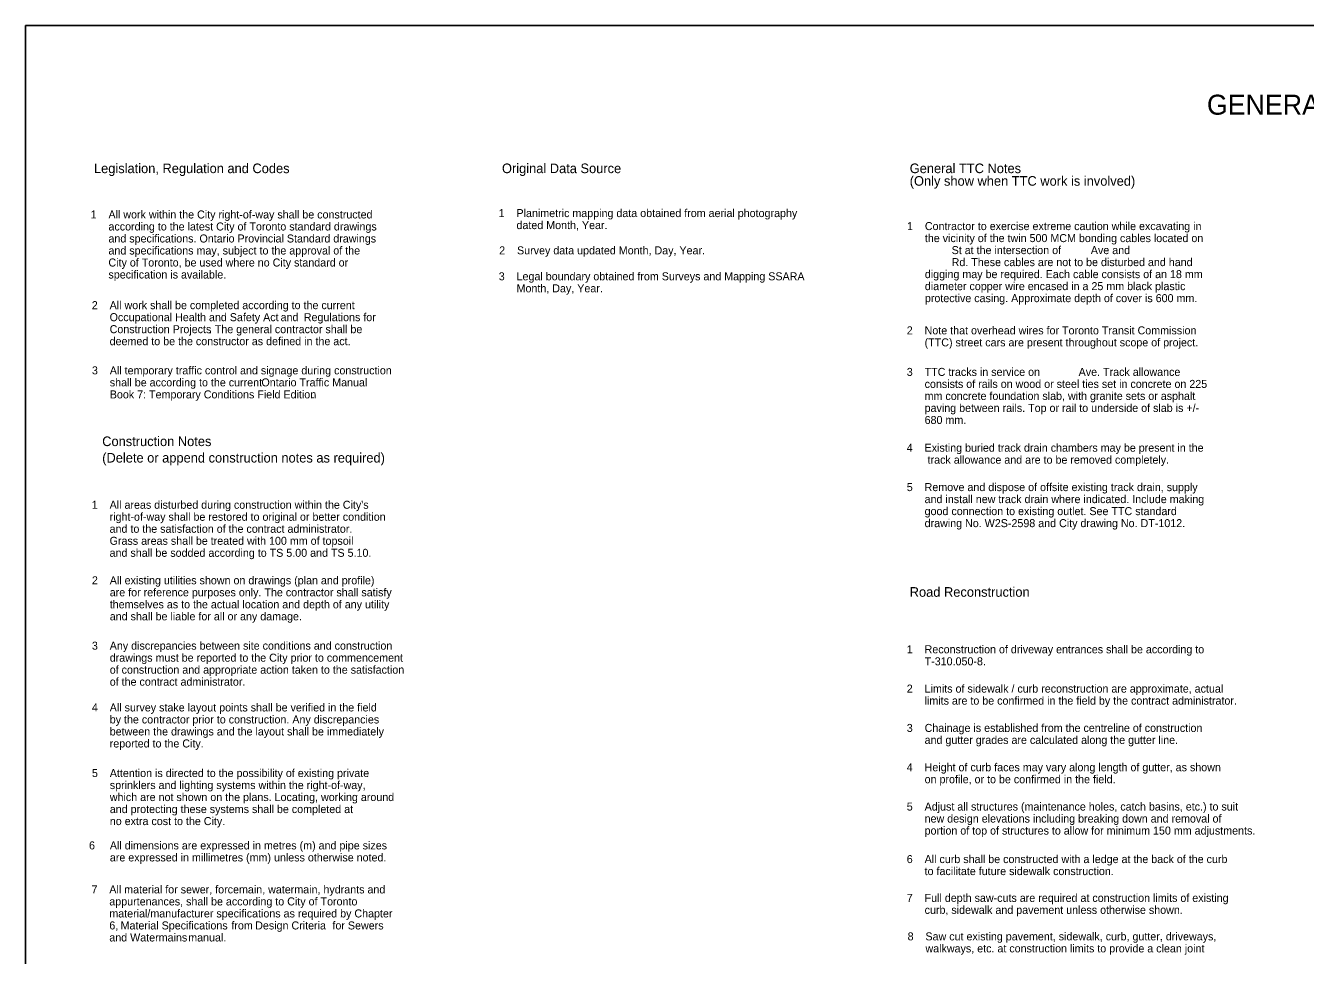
# Model space of a CAD drawing. Extents: x -74 to 89, y -113 to 4.
# Drawn here: x -73.8 to 6.2, y -53.7 to 4.3 of the extents above; entities that cross this region are included whole.
import ezdxf

# ---------------------------------------------------------------- set-up
doc = ezdxf.new("R2010")
doc.units = 0
doc.layers.add('Notes_1_200_DES', color=7, linetype='Continuous')
doc.layers.add('Surround_Border15_DES', color=7, linetype='Continuous')

msp = doc.modelspace()

# ---------------------------------------------------------------- linework, layer by layer
at = {"layer": 'Surround_Border15_DES'}
msp.add_lwpolyline([(-73.805, -112.606), (89.011, -112.606), (89.011, 4.314), (-73.805, 4.314)], close=True, dxfattribs=at)

# ---------------------------------------------------------------- texts
at = {"layer": 'Notes_1_200_DES'}
for s, height, p in [('GENERAL NOTES', 1.25, (0, -1.25)), ('Legislation, Regulation and Codes', 0.6, (-69.535, -4.899)), ('Original Data Source', 0.6, (-44.043, -4.899)), ('General TTC Notes', 0.6, (-18.569, -4.899)), ('(Only show when TTC work is involved)', 0.6, (-18.569, -5.685)), (' 1    Planimetric mapping data obtained from aerial photography', 0.5, (-44.438, -7.644)), ('1    All work within the City right-of-way shall be constructed', 0.5, (-69.744, -7.73)), ('      according to the latest City of Toronto standard drawings', 0.5, (-69.744, -8.48)), ('       dated Month, Year.', 0.5, (-44.438, -8.394)), ('1    Contractor to exercise extreme caution while excavating in', 0.5, (-18.737, -8.456)), ('      and specifications. Ontario Provincial Standard drawings', 0.5, (-69.744, -9.23)), ('      the vicinity of the twin 500 MCM bonding cables located on', 0.5, (-18.737, -9.206)), ('      and specifications may, subject to the approval of the', 0.5, (-69.744, -9.98)), ('2    Survey data updated Month, Day, Year.', 0.5, (-44.217, -9.972)), ('               St at the intersection of          Ave and', 0.5, (-18.737, -9.956)), ('      City of Toronto, be used where no City standard or', 0.5, (-69.744, -10.73)), ('               Rd. These cables are not to be disturbed and hand', 0.5, (-18.737, -10.706)), ('      specification is available.', 0.5, (-69.744, -11.48)), ('3    Legal boundary obtained from Surveys and Mapping SSARA', 0.5, (-44.245, -11.591)), ('      digging may be required. Each cable consists of an 18 mm', 0.5, (-18.737, -11.456)), ('      Month, Day, Year.', 0.5, (-44.245, -12.341)), ('      diameter copper wire encased in a 25 mm black plastic', 0.5, (-18.737, -12.206)), ('      protective casing. Approximate depth of cover is 600 mm.', 0.5, (-18.737, -12.956)), ('2    All work shall be completed according to the current', 0.5, (-69.67, -13.394)), ('      Occupational Health and Safety Act', 0.5, (-69.67, -14.144)), ('      Construction Projects', 0.5, (-69.67, -14.894)), ('. The general contractor shall be', 0.5, (-62.357, -14.894)), ('  and ', 0.5, (-58.244, -14.144)), ('Regulations for', 0.5, (-56.424, -14.144)), ('      deemed to be the constructor as defined in the act.', 0.5, (-69.67, -15.644)), ('2    Note that overhead wires for Toronto Transit Commission', 0.5, (-18.753, -14.968)), ('      (TTC) street cars are present throughout scope of project.', 0.5, (-18.753, -15.718)), ('3    All temporary traffic control and signage during construction', 0.5, (-69.66, -17.466)), ('3    TTC tracks in service on             Ave. Track allowance', 0.5, (-18.753, -17.562)), ('      shall be according to the current ', 0.5, (-69.66, -18.216)), ('Ontario Traffic Manual', 0.5, (-59.071, -18.216)), ('      consists of rails on wood or steel ties set in concrete on 225', 0.5, (-18.753, -18.312)), ('      Book 7: Temporary Conditions Field Edition', 0.5, (-69.66, -18.966)), ('.', 0.5, (-55.943, -18.966)), ('      mm concrete foundation slab, with granite sets or asphalt', 0.5, (-18.753, -19.062)), ('      paving between rails. Top or rail to underside of slab is +/-', 0.5, (-18.753, -19.812)), ('      680 mm.', 0.5, (-18.753, -20.562)), ('Construction Notes', 0.6, (-69.019, -21.944)), ('(Delete or append construction notes as required)', 0.6, (-69.019, -22.972)), ('4    Existing buried track drain chambers may be present in the', 0.5, (-18.753, -22.295)), ('       track allowance and are to be removed completely.', 0.5, (-18.753, -23.045)), ('5    Remove and dispose of offsite existing track drain, supply', 0.5, (-18.753, -24.756)), ("1    All areas disturbed during construction within the City's", 0.5, (-69.671, -25.858)), ('      and install new track drain where indicated. Include making ', 0.5, (-18.753, -25.506)), ('      right-of-way shall be restored to original or better condition', 0.5, (-69.671, -26.608)), ('      good connection to existing outlet. See TTC standard ', 0.5, (-18.753, -26.256)), ('      and to the satisfaction of the contract administrator. ', 0.5, (-69.671, -27.358)), ('      drawing No. W2S-2598 and City drawing No. DT-1012.', 0.5, (-18.753, -27.006)), ('      Grass areas shall be treated with 100 mm of topsoil ', 0.5, (-69.671, -28.108)), ('      and shall be sodded according to TS 5.00 and TS 5.10.', 0.5, (-69.671, -28.858)), ('2    All existing utilities shown on drawings (plan and profile)', 0.5, (-69.662, -30.575)), ('      are for reference purposes only. The contractor shall satisfy', 0.5, (-69.662, -31.325)), ('Road Reconstruction', 0.6, (-18.569, -31.353)), ('      themselves as to the actual location and depth of any utility', 0.5, (-69.662, -32.075)), ('      and shall be liable for all or any damage.', 0.5, (-69.662, -32.825)), ('3    Any discrepancies between site conditions and construction', 0.5, (-69.663, -34.657)), ('1    Reconstruction of driveway entrances shall be according to', 0.5, (-18.753, -34.884)), ('      drawings must be reported to the City prior to commencement', 0.5, (-69.663, -35.407)), ('      T-310.050-8.', 0.5, (-18.753, -35.634)), ('      of construction and appropriate action taken to the satisfaction', 0.5, (-69.663, -36.157)), ('      of the contract administrator.', 0.5, (-69.663, -36.907)), ('2    Limits of sidewalk / curb reconstruction are approximate, actual', 0.5, (-18.753, -37.339)), ('      limits are to be confirmed in the field by the contract administrator.', 0.5, (-18.753, -38.089)), ('4    All survey stake layout points shall be verified in the field', 0.5, (-69.664, -38.515)), ('      by the contractor prior to construction. Any discrepancies', 0.5, (-69.664, -39.265)), ('      between the drawings and the layout shall be immediately ', 0.5, (-69.664, -40.015)), ('3    Chainage is established from the centreline of construction', 0.5, (-18.753, -39.794)), ('      reported to the City.', 0.5, (-69.664, -40.765)), ('      and gutter grades are calculated along the gutter line.', 0.5, (-18.753, -40.544)), ('5    Attention is directed to the possibility of existing private', 0.5, (-69.659, -42.612)), ('4    Height of curb faces may vary along length of gutter, as shown', 0.5, (-18.753, -42.249)), ('      sprinklers and lighting systems within the right-of-way,', 0.5, (-69.659, -43.362)), ('      on profile, or to be confirmed in the field.', 0.5, (-18.753, -42.999)), ('      which are not shown on the plans. Locating, working around', 0.5, (-69.659, -44.112)), ('      and protecting these systems shall be completed at', 0.5, (-69.659, -44.862)), ('5    Adjust all structures (maintenance holes, catch basins, etc.) to suit', 0.5, (-18.753, -44.704)), ('      no extra cost to the City.', 0.5, (-69.659, -45.612)), ('      new design elevations including breaking down and removal of', 0.5, (-18.753, -45.454)), ('      portion of top of structures to allow for minimum 150 mm adjustments.', 0.5, (-18.753, -46.204)), ('6     All dimensions are expressed in metres (m) and pipe sizes', 0.5, (-69.842, -47.131)), ('       are expressed in millimetres (mm) unless otherwise noted.', 0.5, (-69.842, -47.881)), ('6    All curb shall be constructed with a ledge at the back of the curb', 0.5, (-18.753, -47.985)), ('      to facilitate future sidewalk construction.', 0.5, (-18.753, -48.735)), ('7    All material for sewer, forcemain, watermain, hydrants and', 0.5, (-69.689, -49.879)), ('      appurtenances, shall be according to City of Toronto', 0.5, (-69.689, -50.629)), ('7    Full depth saw-cuts are required at construction limits of existing', 0.5, (-18.753, -50.408)), ('      material/manufacturer specifications as required by Chapter', 0.5, (-69.689, -51.379)), ('      curb, sidewalk and pavement unless otherwise shown.', 0.5, (-18.753, -51.158)), ('      6, ', 0.5, (-69.689, -52.129)), ('Material Specifications', 0.5, (-67.87, -52.129)), ('  from', 0.5, (-61.32, -52.129)), (' Design Criteria', 0.5, (-59.647, -52.129)), ('for Sewers', 0.5, (-54.636, -52.129)), ('      and Watermains', 0.5, (-69.689, -52.879)), (' manual.', 0.5, (-63.831, -52.879)), ('8    Saw cut existing pavement, sidewalk, curb, gutter, driveways,', 0.5, (-18.7, -52.812)), ('      walkways, etc. at construction limits to provide a clean joint', 0.5, (-18.7, -53.562))]:
    msp.add_text(s, height=height, dxfattribs=at).set_placement(p)

doc.saveas('drawing.dxf')
